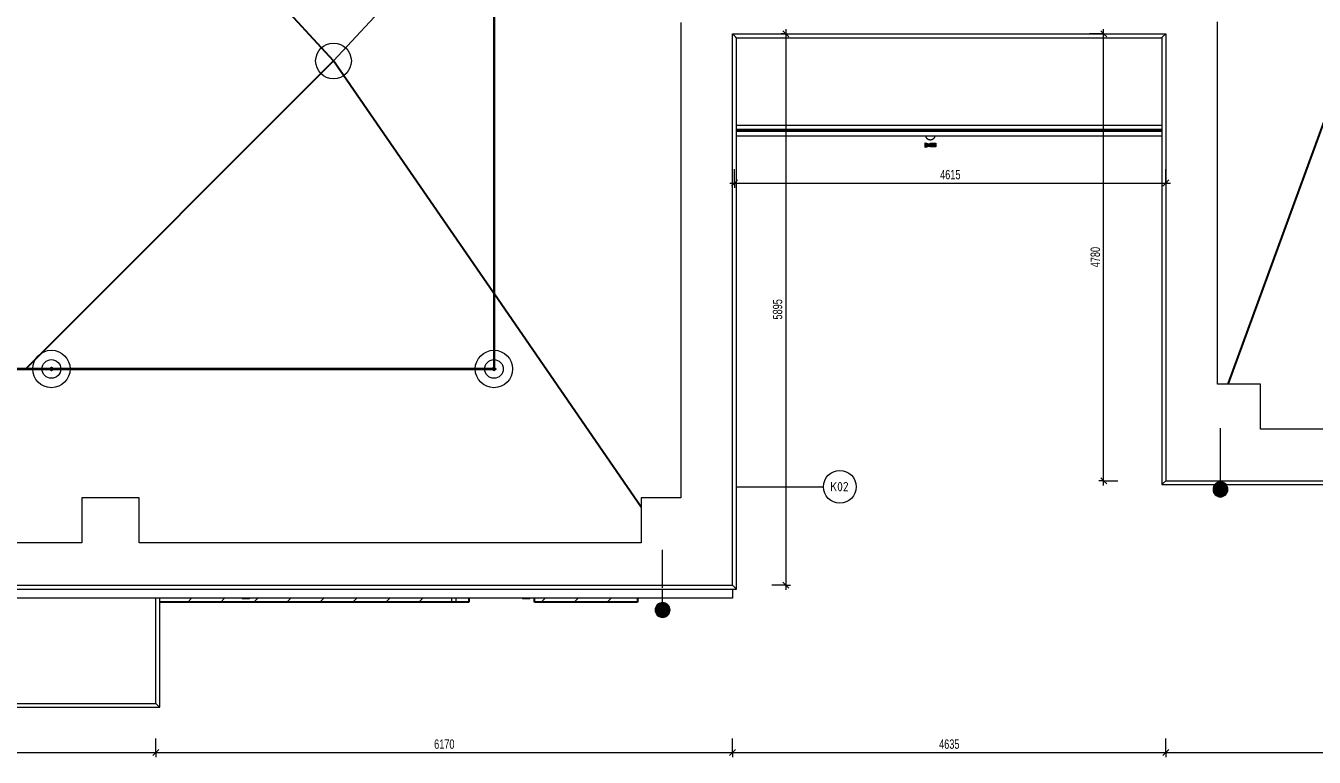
# Model space of a CAD drawing. Header units: millimetres. Extents: x 46521 to 262603, y -45352 to 20466.
# Drawn here: x 65035 to 78823, y -32135 to -24311 of the extents above; entities that cross this region are included whole.
import ezdxf

# ---------------------------------------------------------------- set-up
doc = ezdxf.new("R2010")
doc.units = ezdxf.units.MM
for name, color, linetype, lineweight in [('A-ANNO-DIMS', 211, 'Continuous', 9), ('A-ANNO-DIMS-50', 211, 'Continuous', 9), ('A-DETL-THIN', 151, 'Continuous', 13), ('A-FLOR-HRAL', 11, 'Continuous', 13), ('A-GENM', 13, 'Continuous', 13), ('A-ROOF', 132, 'Continuous', 13), ('A-ROOF-IDEN', 132, 'Continuous', 9), ('A-ROOF-OTLN', 132, 'Continuous', 13), ('A-WALL', 113, 'Continuous', 13), ('E-POWR-CNDT', 130, 'Continuous', 13), ('E-POWR-DROP', 130, 'Continuous', 13), ('E-SERT', 181, 'Continuous', 13), ('M-EQPM', 50, 'Continuous', 13), ('P-SANR-FIXT', 6, 'Continuous', 13), ('Q-SPCQ', 91, 'Continuous', 13)]:
    doc.layers.add(name, color=color, linetype=linetype, lineweight=lineweight)
doc.styles.add('Arial_1', font='arial.ttf', dxfattribs={"width": 0.7, "height": 100})
doc.styles.add('ISOCPEUR', font='isocpeur.ttf', dxfattribs={"width": 0.9, "height": 100})
doc.dimstyles.new('Vnitřní_-_průhledné', dxfattribs={"dimscale": 304.8, "dimtxt": 102.02594, "dimasz": 0.213255, "dimexe": 0.164042, "dimexo": 0.0625, "dimgap": 0.032808, "dimtad": 1, "dimdec": 0, "dimrnd": 5, "dimzin": 0, "dimdsep": 46, "dimtxsty": 'Arial_1', "dimblk1": 'OBLIQUE', "dimblk2": 'OBLIQUE', "dimsah": 1, "dimcen": 0.09, "dimdle": 0.164042, "dimazin": 0, "dimtfac": 1, "dimtdec": 4, "dimtix": 1, "dimtmove": 0, "dimatfit": 3, "dimfxl": 0.492126, "dimfxlon": 1, "dimtvp": 1, "dimtolj": 1, "dimtzin": 0, "dimarcsym": 2})

# ---------------------------------------------------------------- blocks, each defined once
blk = doc.blocks.new('parapet_ext - parapet_ext-V13-STŘECHA NÁVRH B')
at = {"layer": 'Q-SPCQ'}
h = blk.add_hatch(dxfattribs=at)
h.set_pattern_fill('FP_12', color=11, style=0, pattern_type=2)
h.set_pattern_definition([(45, (-71029.84, 30176.56), (-176.7767, 176.7767), [])])
h.paths.add_polyline_path([(-550, -300), (550, -300), (550, -258), (-550, -258)])
at = {"layer": 'Q-SPCQ', "color": 241, "lineweight": 25}
for p, q in [((-550, -300), (-550, -258)), ((550, -258), (550, -300)), ((550, -300), (-550, -300))]:
    blk.add_line(p, q, dxfattribs=at)
blk = doc.blocks.new('DSP_Kamera_nastěnná - Refer to Catalog-V14-STŘECHA NÁVRH B')
at = {"layer": 'E-SERT'}
blk.add_hatch(color=11, dxfattribs=at).paths.add_polyline_path([(74661, -25612), (74715, -25597), (74715, -25607), (74775, -25607), (74775, -25567), (74715, -25567), (74715, -25577), (74661, -25562), (74661, -25587)])
at = {"layer": 'E-SERT', "color": 11}
for p, q in [((74649, -25429), (74648, -25437)), ((74653, -25429), (74653, -25432)), ((74777, -25432), (74777, -25429)), ((74661, -25587), (74661, -25562)), ((74661, -25562), (74715, -25577)), ((74661, -25612), (74661, -25587)), ((74715, -25597), (74661, -25612)), ((74715, -25577), (74715, -25567)), ((74715, -25567), (74775, -25567)), ((74715, -25607), (74715, -25597)), ((74775, -25607), (74715, -25607)), ((74775, -25567), (74775, -25607))]:
    blk.add_line(p, q, dxfattribs=at)
at = {"layer": 'E-SERT', "color": 11, "flags": 128}
for points in [[(74715, -25533), (74713, -25533), (74711, -25533), (74709, -25533), (74708, -25532), (74706, -25532), (74704, -25532), (74702, -25531), (74700, -25531), (74698, -25530), (74697, -25529), (74695, -25528), (74693, -25528), (74692, -25527), (74690, -25526), (74688, -25525), (74687, -25524), (74685, -25522), (74684, -25521), (74683, -25520), (74681, -25519), (74680, -25517), (74679, -25516), (74678, -25514), (74676, -25513), (74675, -25511), (74674, -25510), (74673, -25508), (74673, -25506), (74672, -25505), (74671, -25503), (74670, -25501), (74670, -25499), (74669, -25498), (74669, -25496), (74669, -25494), (74668, -25492), (74668, -25490), (74668, -25488), (74668, -25487)], [(74762, -25487), (74762, -25489), (74762, -25491), (74762, -25493), (74762, -25495), (74761, -25497), (74761, -25499), (74760, -25500), (74760, -25502), (74759, -25504), (74758, -25506), (74757, -25507), (74756, -25509), (74755, -25511), (74754, -25512), (74753, -25514), (74752, -25515), (74751, -25517), (74750, -25518), (74748, -25519), (74747, -25521), (74746, -25522), (74744, -25523), (74743, -25524), (74741, -25525), (74739, -25526), (74738, -25527), (74736, -25528), (74734, -25529), (74733, -25530), (74731, -25530), (74729, -25531), (74727, -25531), (74725, -25532), (74724, -25532), (74722, -25533), (74720, -25533), (74718, -25533), (74716, -25533), (74715, -25533)], [(74715, -25533), (74715, -25533), (74715, -25533), (74715, -25533), (74715, -25533), (74715, -25533), (74715, -25533), (74715, -25533), (74715, -25533), (74715, -25533), (74715, -25533), (74715, -25533), (74715, -25533), (74715, -25533), (74715, -25533), (74715, -25533), (74715, -25533), (74715, -25533), (74715, -25533), (74715, -25533), (74715, -25533), (74715, -25533), (74715, -25533), (74715, -25533), (74715, -25533), (74715, -25533), (74715, -25533), (74715, -25533), (74715, -25533), (74715, -25533), (74715, -25533), (74715, -25533), (74715, -25533), (74715, -25533), (74715, -25533), (74715, -25533), (74715, -25533)], [(74715, -25533), (74715, -25533), (74715, -25533), (74715, -25533), (74715, -25533), (74715, -25533), (74715, -25533), (74715, -25533), (74715, -25533), (74715, -25533), (74715, -25533), (74715, -25533), (74715, -25533), (74715, -25533), (74715, -25533), (74715, -25533), (74715, -25533), (74715, -25533), (74715, -25533), (74715, -25533), (74715, -25533), (74715, -25533), (74715, -25533), (74715, -25533), (74715, -25533), (74715, -25533), (74715, -25533), (74715, -25533), (74715, -25533), (74715, -25533), (74715, -25533), (74715, -25533), (74715, -25533), (74715, -25533), (74715, -25533), (74715, -25533)], [(74715, -25533), (74715, -25533), (74715, -25533), (74715, -25533), (74715, -25533), (74715, -25533), (74715, -25533), (74715, -25533), (74715, -25533), (74715, -25533), (74715, -25533), (74715, -25533), (74715, -25533), (74715, -25533), (74715, -25533), (74715, -25533), (74715, -25533), (74715, -25533), (74715, -25533), (74715, -25533), (74715, -25533), (74715, -25533), (74715, -25533), (74715, -25533), (74715, -25533), (74715, -25533), (74715, -25533), (74715, -25533), (74715, -25533), (74715, -25533), (74715, -25533), (74715, -25533), (74715, -25533), (74715, -25533), (74715, -25533), (74715, -25533), (74715, -25533)], [(74715, -25533), (74715, -25533), (74715, -25533), (74715, -25533), (74715, -25533), (74715, -25533), (74715, -25533), (74715, -25533), (74715, -25533), (74715, -25533), (74715, -25533), (74715, -25533), (74715, -25533), (74715, -25533), (74715, -25533), (74715, -25533), (74715, -25533), (74715, -25533), (74715, -25533), (74715, -25533), (74715, -25533), (74715, -25533), (74715, -25533), (74715, -25533), (74715, -25533), (74715, -25533), (74715, -25533), (74715, -25533), (74715, -25533), (74715, -25533), (74715, -25533), (74715, -25533), (74715, -25533), (74715, -25533), (74715, -25533), (74715, -25533)]]:
    blk.add_lwpolyline(points, dxfattribs=at)
at = {"layer": 'E-SERT', "color": 11}
blk.add_open_spline([(74781, -25437), (74781, -25437), (74781, -25437), (74781, -25436), (74780, -25434), (74780, -25433), (74780, -25431), (74780, -25430), (74780, -25429)], degree=3, knots=[-0.206496, -0.206496, -0.206496, -0.206496, -0.1944444, -0.1666667, -0.1388889, -0.1111111, -0.0555556, -0.0295714, -0.0295714, -0.0295714, -0.0295714], dxfattribs=at)
blk = doc.blocks.new('parapet_ext - parapet_ext-2144112-STŘECHA NÁVRH B')
at = {"layer": 'Q-SPCQ'}
h = blk.add_hatch(dxfattribs=at)
h.set_pattern_fill('FP_13', color=11, style=0, pattern_type=2)
h.set_pattern_definition([(225, (68094.63, -30176.56), (176.7767, -176.7767), [])])
h.paths.add_polyline_path([(-1683, 300), (-1683, 258), (-1547, 258), (-1547, 293), (-1497, 293), (-1497, 258), (665, 258), (665, 263), (745, 263), (745, 258), (1626, 258), (1626, 300), (-1547, 300)])
at = {"layer": 'Q-SPCQ', "color": 241, "lineweight": 25}
for p, q in [((-1683, 258), (-1683, 300)), ((-1683, 300), (1626, 300))]:
    blk.add_line(p, q, dxfattribs=at)
blk = doc.blocks.new('Zábradlí - Záchytný systém kotva-1301747-STŘECHA NÁVRH B')
at = {"layer": 'A-FLOR-HRAL', "flags": 128}
for points in [[(-17, -4), (-17, -4), (-17, -4), (-17, -4), (-18, -4), (-18, -4), (-18, -4), (-18, -4), (-18, -4), (-18, -4), (-19, -4), (-19, -4), (-19, -4), (-19, -3), (-19, -3), (-19, -3), (-19, -3), (-19, -3), (-20, -3), (-20, -3), (-20, -3), (-20, -3), (-20, -3), (-20, -2), (-20, -2), (-20, -2), (-20, -2), (-21, -2), (-21, -2), (-21, -2), (-21, -1), (-21, -1), (-21, -1), (-21, -1), (-21, -1), (-21, -1), (-21, -1), (-21, 0), (-21, 0), (-21, 0), (-21, 0), (-21, 0), (-21, 0), (-21, 1), (-21, 1), (-21, 1), (-21, 1), (-21, 1), (-21, 1), (-21, 2), (-21, 2), (-21, 2), (-20, 2), (-20, 2), (-20, 2), (-20, 2), (-20, 2), (-20, 3), (-20, 3), (-20, 3), (-20, 3), (-20, 3), (-19, 3), (-19, 3), (-19, 3), (-19, 3), (-19, 4), (-19, 4), (-19, 4), (-18, 4), (-18, 4), (-18, 4), (-18, 4), (-18, 4), (-18, 4), (-18, 4), (-17, 4), (-17, 4), (-17, 4), (-17, 4)], [(-17, 4), (-17, 4), (-17, 4), (-17, 4), (-17, 4), (-17, 4), (-16, 4), (-16, 4), (-16, 4), (-16, 4), (-16, 4), (-15, 4), (-15, 4), (-15, 4), (-14, 4), (-14, 4)], [(17, 4), (17, 4), (17, 4), (17, 4), (17, 4), (17, 4), (16, 4), (16, 4), (16, 4), (16, 4), (16, 4), (15, 4), (15, 4), (15, 4), (14, 4), (14, 4), (13, 4), (13, 4), (13, 4), (12, 4), (12, 4), (11, 4), (11, 4), (10, 4), (10, 4), (9, 4), (8, 4), (8, 4), (7, 4), (7, 4), (6, 4), (5, 4), (5, 4), (4, 4), (3, 4), (3, 4), (2, 4), (1, 4), (1, 4), (0, 4), (-1, 4), (-1, 4), (-2, 4), (-3, 4), (-3, 4), (-4, 4), (-5, 4), (-5, 4), (-6, 4), (-6, 4), (-7, 4), (-8, 4), (-8, 4), (-9, 4), (-9, 4), (-10, 4), (-11, 4), (-11, 4), (-12, 4), (-12, 4), (-13, 4), (-13, 4), (-13, 4), (-14, 4), (-14, 4), (-15, 4), (-15, 4), (-15, 4), (-15, 4), (-16, 4), (-16, 4), (-16, 4), (-16, 4), (-17, 4), (-17, 4), (-17, 4), (-17, 4), (-17, 4), (-17, 4), (-17, 4)], [(14, 4), (14, 4), (14, 4), (15, 4), (15, 4), (15, 4), (16, 4), (16, 4), (16, 4), (16, 4), (16, 4), (17, 4), (17, 4), (17, 4), (17, 4), (17, 4), (17, 4)], [(17, 4), (17, 4), (17, 4), (17, 4), (17, 4), (18, 4), (18, 4), (18, 4), (18, 4), (18, 4), (18, 4), (19, 4), (19, 4), (19, 3), (19, 3), (19, 3), (19, 3), (19, 3), (19, 3), (20, 3), (20, 3), (20, 3), (20, 3), (20, 2), (20, 2), (20, 2), (20, 2), (20, 2), (20, 2), (21, 2), (21, 1), (21, 1), (21, 1), (21, 1), (21, 1), (21, 1), (21, 1), (21, 0), (21, 0), (21, 0), (21, 0), (21, 0), (21, 0), (21, -1), (21, -1), (21, -1), (21, -1), (21, -1), (21, -1), (21, -2), (20, -2), (20, -2), (20, -2), (20, -2), (20, -2), (20, -2), (20, -2), (20, -3), (20, -3), (20, -3), (20, -3), (19, -3), (19, -3), (19, -3), (19, -3), (19, -3), (19, -4), (19, -4), (18, -4), (18, -4), (18, -4), (18, -4), (18, -4), (18, -4), (18, -4), (17, -4), (17, -4), (17, -4), (17, -4), (17, -4)], [(-14, -4), (-14, -4), (-15, -4), (-15, -4), (-15, -4), (-15, -4), (-16, -4), (-16, -4), (-16, -4), (-16, -4), (-17, -4), (-17, -4), (-17, -4), (-17, -4), (-17, -4), (-17, -4), (-17, -4)], [(-17, -4), (-17, -4), (-17, -4), (-17, -4), (-17, -4), (-17, -4), (-16, -4), (-16, -4), (-16, -4), (-16, -4), (-16, -4), (-15, -4), (-15, -4), (-15, -4), (-14, -4), (-14, -4), (-14, -4), (-13, -4), (-13, -4), (-12, -4), (-12, -4), (-11, -4), (-11, -4), (-10, -4), (-10, -4), (-9, -4), (-9, -4), (-8, -4), (-7, -4), (-7, -4), (-6, -4), (-6, -4), (-5, -4), (-4, -4), (-4, -4), (-3, -4), (-2, -4), (-2, -4), (-1, -4), (0, -4), (0, -4), (1, -4), (2, -4), (2, -4), (3, -4), (4, -4), (4, -4), (5, -4), (6, -4), (6, -4), (7, -4), (8, -4), (8, -4), (9, -4), (9, -4), (10, -4), (10, -4), (11, -4), (11, -4), (12, -4), (12, -4), (13, -4), (13, -4), (14, -4), (14, -4), (14, -4), (15, -4), (15, -4), (15, -4), (16, -4), (16, -4), (16, -4), (16, -4), (16, -4), (17, -4), (17, -4), (17, -4), (17, -4), (17, -4), (17, -4)], [(17, -4), (17, -4), (17, -4), (17, -4), (17, -4), (17, -4), (16, -4), (16, -4), (16, -4), (16, -4), (16, -4), (15, -4), (15, -4), (15, -4), (14, -4), (14, -4)]]:
    blk.add_lwpolyline(points, dxfattribs=at)
at = {"layer": 'A-FLOR-HRAL'}
for radius in [200, 100]:
    blk.add_circle((0, 0), radius, dxfattribs=at)
for radius, start, end in [(15, 109.6343, 160.3657), (12, 114.8172, 155.1828), (10, 120, 150), (15, 15.5155, 70.3657), (12, 19.6686, 65.1828), (10, 23.8217, 60), (15, 199.6343, 344.5393), (12, 204.8172, 340.3999), (10, 210, 336.2605)]:
    blk.add_arc((0, 0), radius, start, end, dxfattribs=at)
blk = doc.blocks.new('Zábradlí - Záchytný systém kotva-V21-STŘECHA NÁVRH B')
at = {"layer": 'A-FLOR-HRAL', "flags": 128}
for points in [[(-17, -4), (-17, -4), (-17, -4), (-17, -4), (-18, -4), (-18, -4), (-18, -4), (-18, -4), (-18, -4), (-18, -4), (-19, -4), (-19, -4), (-19, -4), (-19, -3), (-19, -3), (-19, -3), (-19, -3), (-19, -3), (-20, -3), (-20, -3), (-20, -3), (-20, -3), (-20, -3), (-20, -2), (-20, -2), (-20, -2), (-20, -2), (-21, -2), (-21, -2), (-21, -2), (-21, -1), (-21, -1), (-21, -1), (-21, -1), (-21, -1), (-21, -1), (-21, -1), (-21, 0), (-21, 0), (-21, 0), (-21, 0), (-21, 0), (-21, 0), (-21, 1), (-21, 1), (-21, 1), (-21, 1), (-21, 1), (-21, 1), (-21, 2), (-21, 2), (-21, 2), (-20, 2), (-20, 2), (-20, 2), (-20, 2), (-20, 2), (-20, 3), (-20, 3), (-20, 3), (-20, 3), (-20, 3), (-19, 3), (-19, 3), (-19, 3), (-19, 3), (-19, 4), (-19, 4), (-19, 4), (-18, 4), (-18, 4), (-18, 4), (-18, 4), (-18, 4), (-18, 4), (-18, 4), (-17, 4), (-17, 4), (-17, 4), (-17, 4)], [(-17, 4), (-17, 4), (-17, 4), (-17, 4), (-17, 4), (-17, 4), (-16, 4), (-16, 4), (-16, 4), (-16, 4), (-16, 4), (-15, 4), (-15, 4), (-15, 4), (-14, 4), (-14, 4)], [(17, 4), (17, 4), (17, 4), (17, 4), (17, 4), (17, 4), (16, 4), (16, 4), (16, 4), (16, 4), (16, 4), (15, 4), (15, 4), (15, 4), (14, 4), (14, 4), (13, 4), (13, 4), (13, 4), (12, 4), (12, 4), (11, 4), (11, 4), (10, 4), (10, 4), (9, 4), (8, 4), (8, 4), (7, 4), (7, 4), (6, 4), (5, 4), (5, 4), (4, 4), (3, 4), (3, 4), (2, 4), (1, 4), (1, 4), (0, 4), (-1, 4), (-1, 4), (-2, 4), (-3, 4), (-3, 4), (-4, 4), (-5, 4), (-5, 4), (-6, 4), (-6, 4), (-7, 4), (-8, 4), (-8, 4), (-9, 4), (-9, 4), (-10, 4), (-11, 4), (-11, 4), (-12, 4), (-12, 4), (-13, 4), (-13, 4), (-13, 4), (-14, 4), (-14, 4), (-15, 4), (-15, 4), (-15, 4), (-15, 4), (-16, 4), (-16, 4), (-16, 4), (-16, 4), (-17, 4), (-17, 4), (-17, 4), (-17, 4), (-17, 4), (-17, 4), (-17, 4)], [(14, 4), (14, 4), (14, 4), (15, 4), (15, 4), (15, 4), (16, 4), (16, 4), (16, 4), (16, 4), (16, 4), (17, 4), (17, 4), (17, 4), (17, 4), (17, 4), (17, 4)], [(17, 4), (17, 4), (17, 4), (17, 4), (17, 4), (18, 4), (18, 4), (18, 4), (18, 4), (18, 4), (18, 4), (19, 4), (19, 4), (19, 3), (19, 3), (19, 3), (19, 3), (19, 3), (19, 3), (20, 3), (20, 3), (20, 3), (20, 3), (20, 2), (20, 2), (20, 2), (20, 2), (20, 2), (20, 2), (21, 2), (21, 1), (21, 1), (21, 1), (21, 1), (21, 1), (21, 1), (21, 1), (21, 0), (21, 0), (21, 0), (21, 0), (21, 0), (21, 0), (21, -1), (21, -1), (21, -1), (21, -1), (21, -1), (21, -1), (21, -2), (20, -2), (20, -2), (20, -2), (20, -2), (20, -2), (20, -2), (20, -2), (20, -3), (20, -3), (20, -3), (20, -3), (19, -3), (19, -3), (19, -3), (19, -3), (19, -3), (19, -4), (19, -4), (18, -4), (18, -4), (18, -4), (18, -4), (18, -4), (18, -4), (18, -4), (17, -4), (17, -4), (17, -4), (17, -4), (17, -4)], [(-14, -4), (-14, -4), (-15, -4), (-15, -4), (-15, -4), (-15, -4), (-16, -4), (-16, -4), (-16, -4), (-16, -4), (-17, -4), (-17, -4), (-17, -4), (-17, -4), (-17, -4), (-17, -4), (-17, -4)], [(-17, -4), (-17, -4), (-17, -4), (-17, -4), (-17, -4), (-17, -4), (-16, -4), (-16, -4), (-16, -4), (-16, -4), (-16, -4), (-15, -4), (-15, -4), (-15, -4), (-14, -4), (-14, -4), (-14, -4), (-13, -4), (-13, -4), (-12, -4), (-12, -4), (-11, -4), (-11, -4), (-10, -4), (-10, -4), (-9, -4), (-9, -4), (-8, -4), (-7, -4), (-7, -4), (-6, -4), (-6, -4), (-5, -4), (-4, -4), (-4, -4), (-3, -4), (-2, -4), (-2, -4), (-1, -4), (0, -4), (0, -4), (1, -4), (2, -4), (2, -4), (3, -4), (4, -4), (4, -4), (5, -4), (6, -4), (6, -4), (7, -4), (8, -4), (8, -4), (9, -4), (9, -4), (10, -4), (10, -4), (11, -4), (11, -4), (12, -4), (12, -4), (13, -4), (13, -4), (14, -4), (14, -4), (14, -4), (15, -4), (15, -4), (15, -4), (16, -4), (16, -4), (16, -4), (16, -4), (16, -4), (17, -4), (17, -4), (17, -4), (17, -4), (17, -4), (17, -4)], [(17, -4), (17, -4), (17, -4), (17, -4), (17, -4), (17, -4), (16, -4), (16, -4), (16, -4), (16, -4), (16, -4), (15, -4), (15, -4), (15, -4), (14, -4), (14, -4)]]:
    blk.add_lwpolyline(points, dxfattribs=at)
at = {"layer": 'A-FLOR-HRAL'}
for radius in [200, 100]:
    blk.add_circle((0, 0), radius, dxfattribs=at)
for radius, start, end in [(15, 109.6343, 164.4845), (12, 114.8172, 160.3314), (10, 120, 156.1783), (15, 15.5155, 70.3657), (12, 19.6686, 65.1828), (10, 23.8217, 60), (15, 195.4607, 250.3657), (12, 199.6001, 245.1828), (10, 203.7395, 240), (15, 289.6343, 344.5393), (10, 300, 336.2605), (12, 294.8172, 340.3999)]:
    blk.add_arc((0, 0), radius, start, end, dxfattribs=at)
blk = doc.blocks.new('Zábradlí - Zábradlí-1236211-STŘECHA NÁVRH B')
at = {"rotation": 269.9999999999998}
blk.add_blockref('Zábradlí - Záchytný systém kotva-V21-STŘECHA NÁVRH B', (65309, -27982), dxfattribs=at)
blk.add_blockref('Zábradlí - Záchytný systém kotva-1301747-STŘECHA NÁVRH B', (70045, -27982))
blk = doc.blocks.new('Typ horního madla - Horní madlo_Vnitřní_-1236216-STŘECHA NÁVRH B')
at = {"layer": 'A-FLOR-HRAL'}
for p, q in [((70040, -21839), (70040, -27977)), ((70050, -27978), (70050, -21849)), ((65305, -27977), (60576, -27977)), ((60576, -27987), (65305, -27987)), ((70040, -27977), (65313, -27977)), ((65313, -27987), (70050, -27987)), ((70050, -27987), (70050, -27986))]:
    blk.add_line(p, q, dxfattribs=at)
for points, knots in [([(70040, -27977), (70040, -27977), (70040, -27977), (70040, -27977), (70040, -27977), (70040, -27977)], [0, 0, 0, 0, 0.0833333, 0.125, 0.1666667, 0.1666667, 0.1666667, 0.1666667]), ([(70049, -27986), (70049, -27986), (70049, -27986), (70050, -27986), (70050, -27987), (70050, -27987)], [0.8333333, 0.8333333, 0.8333333, 0.8333333, 0.875, 0.9166667, 1, 1, 1, 1])]:
    blk.add_open_spline(points, degree=3, knots=knots, dxfattribs=at)
blk = doc.blocks.new('Typ horního madla - Horní madlo_Vnitřní_-V22-STŘECHA NÁVRH B')
at = {"layer": 'A-FLOR-HRAL'}
for p, q in [((70040, -21839), (70040, -27977)), ((70050, -21849), (70050, -27978)), ((65305, -27977), (60576, -27977)), ((65305, -27987), (60576, -27987)), ((70040, -27977), (65313, -27977)), ((70050, -27987), (65313, -27987)), ((70050, -27986), (70050, -27987))]:
    blk.add_line(p, q, dxfattribs=at)
blk = doc.blocks.new('Zábradlí - Zábradlí-1250078-STŘECHA NÁVRH B')
at = {"layer": 'A-FLOR-HRAL'}
for p, q in [((72640, -25437), (77192, -25437)), ((72640, -25487), (77192, -25487))]:
    blk.add_line(p, q, dxfattribs=at)
blk = doc.blocks.new('Conduit Elbow - without Fittings - RMC-hromosvod - Standard-1011713-STŘECHA NÁVRH B')
at = {"layer": 'E-POWR-CNDT', "color": 11}
blk.add_line((49021, -16856), (49018, -16856), dxfattribs=at)
blk = doc.blocks.new('DPS_vetrání_nová - Typ 1-1348275-STŘECHA NÁVRH B')
at = {"layer": 'M-EQPM', "color": 11}
for p, q in [((-40, 109), (40, 109)), ((-40, 109), (-40, 104)), ((40, 104), (40, 109))]:
    blk.add_line(p, q, dxfattribs=at)
blk = doc.blocks.new('Drain_Roof_15_Inch_Diameter-Zurn-Z1715 - Load Family Type Catalog-1877394-STŘECHA NÁVRH B')
at = {"layer": 'P-SANR-FIXT'}
blk.add_circle((0, 0), 191, dxfattribs=at)
blk.add_circle((0, 0), 191, dxfattribs=at)
blk = doc.blocks.new('BP_ZÁSTUPNÝ PRVEK - BP_ZÁSTUPNÝ PRVEK - OV4-V71-STŘECHA NÁVRH B')
at = {"layer": 'A-GENM', "color": 11}
for p, q in [((0, 35), (0, 0)), ((0, 0), (50, 0)), ((50, 0), (50, 35))]:
    blk.add_line(p, q, dxfattribs=at)
blk = doc.blocks.new('DIMBLOCK6-STŘECHA NÁVRH B')
at = {"layer": 'A-ANNO-DIMS-50'}
for p, q in [((53466, -32085), (53466, -31935)), ((66426, -32085), (66426, -31935)), ((53466, -32085), (66426, -32085)), ((53466, -32085), (53466, -32135)), ((66426, -32085), (66426, -32135))]:
    blk.add_line(p, q, dxfattribs=at)
at = {"layer": 'A-ANNO-DIMS-50', "lineweight": 18}
for p, q in [((53466, -32085), (53434, -32118)), ((53466, -32085), (53499, -32053)), ((66426, -32085), (66394, -32118)), ((66426, -32085), (66459, -32053))]:
    blk.add_line(p, q, dxfattribs=at)
at = {"layer": 'A-ANNO-DIMS-50', "color": 0, "insert": (59813, -31945), "char_height": 100, "width": 320.2, "attachment_point": 1, "line_spacing_factor": 0.941778, "style": 'Arial_1'}
blk.add_mtext('12960', dxfattribs=at)
blk = doc.blocks.new('_Oblique')
at = {"color": 0, "linetype": 'ByBlock', "lineweight": -2}
blk.add_line((-0.5, -0.5), (0.5, 0.5), dxfattribs=at)
blk = doc.blocks.new('DIMBLOCK7-STŘECHA NÁVRH B')
at = {"layer": 'A-ANNO-DIMS-50'}
for p, q in [((66426, -32085), (66426, -31935)), ((72598, -32085), (72598, -31935)), ((66426, -32085), (72598, -32085)), ((66426, -32085), (66426, -32135)), ((72598, -32085), (72598, -32135))]:
    blk.add_line(p, q, dxfattribs=at)
at = {"layer": 'A-ANNO-DIMS-50', "lineweight": 18}
for p, q in [((66426, -32085), (66394, -32118)), ((66426, -32085), (66459, -32053)), ((72598, -32085), (72565, -32118)), ((72598, -32085), (72630, -32053))]:
    blk.add_line(p, q, dxfattribs=at)
at = {"layer": 'A-ANNO-DIMS-50', "color": 0, "insert": (69405, -31945), "char_height": 100, "width": 256.16, "attachment_point": 1, "line_spacing_factor": 0.941778, "style": 'Arial_1'}
blk.add_mtext('6170', dxfattribs=at)
blk = doc.blocks.new('DIMBLOCK8-STŘECHA NÁVRH B')
at = {"layer": 'A-ANNO-DIMS-50'}
for p, q in [((72598, -32085), (72598, -31935)), ((77234, -32085), (77234, -31935)), ((72598, -32085), (77234, -32085)), ((72598, -32085), (72598, -32135)), ((77234, -32085), (77234, -32135))]:
    blk.add_line(p, q, dxfattribs=at)
at = {"layer": 'A-ANNO-DIMS-50', "lineweight": 18}
for p, q in [((72598, -32085), (72565, -32118)), ((72598, -32085), (72630, -32053)), ((77234, -32085), (77202, -32118)), ((77234, -32085), (77267, -32053))]:
    blk.add_line(p, q, dxfattribs=at)
at = {"layer": 'A-ANNO-DIMS-50', "color": 0, "insert": (74809, -31945), "char_height": 100, "width": 256.16, "attachment_point": 1, "line_spacing_factor": 0.941778, "style": 'Arial_1'}
blk.add_mtext('4635', dxfattribs=at)
blk = doc.blocks.new('DIMBLOCK9-STŘECHA NÁVRH B')
at = {"layer": 'A-ANNO-DIMS-50'}
for p, q in [((77234, -32085), (77234, -31935)), ((96405, -32085), (96405, -31935)), ((77234, -32085), (96405, -32085)), ((77234, -32085), (77234, -32135)), ((96405, -32085), (96405, -32135))]:
    blk.add_line(p, q, dxfattribs=at)
at = {"layer": 'A-ANNO-DIMS-50', "lineweight": 18}
for p, q in [((77234, -32085), (77202, -32118)), ((77234, -32085), (77267, -32053)), ((96405, -32085), (96372, -32118)), ((96405, -32085), (96437, -32053))]:
    blk.add_line(p, q, dxfattribs=at)
at = {"layer": 'A-ANNO-DIMS-50', "color": 0, "insert": (86686, -31945), "char_height": 100, "width": 320.2, "attachment_point": 1, "line_spacing_factor": 0.941778, "style": 'Arial_1'}
blk.add_mtext('19170', dxfattribs=at)
blk = doc.blocks.new('DIMBLOCK25-STŘECHA NÁVRH B')
at = {"layer": 'A-ANNO-DIMS-50'}
for p, q in [((73170, -24397), (73120, -24397)), ((73170, -24347), (73170, -30345)), ((73170, -24397), (73320, -24397)), ((73170, -30295), (73020, -30295)), ((73170, -30295), (73220, -30295))]:
    blk.add_line(p, q, dxfattribs=at)
at = {"layer": 'A-ANNO-DIMS-50', "lineweight": 18}
for p, q in [((73170, -24397), (73137, -24365)), ((73170, -24397), (73202, -24430)), ((73170, -30295), (73137, -30262)), ((73170, -30295), (73202, -30327))]:
    blk.add_line(p, q, dxfattribs=at)
at = {"layer": 'A-ANNO-DIMS-50', "color": 0, "insert": (73030, -27453), "char_height": 100, "width": 256.16, "attachment_point": 1, "rotation": 90, "line_spacing_factor": 0.941778, "style": 'Arial_1'}
blk.add_mtext('5895', dxfattribs=at)
blk = doc.blocks.new('DIMBLOCK26-STŘECHA NÁVRH B')
at = {"layer": 'A-ANNO-DIMS-50'}
for p, q in [((72620, -25993), (72620, -25843)), ((77234, -25993), (77234, -25843)), ((72570, -25993), (77284, -25993)), ((72620, -25993), (72620, -26043)), ((77234, -25993), (77234, -26043))]:
    blk.add_line(p, q, dxfattribs=at)
at = {"layer": 'A-ANNO-DIMS-50', "lineweight": 18}
for p, q in [((72620, -25993), (72588, -26025)), ((72620, -25993), (72653, -25960)), ((77234, -25993), (77202, -26025)), ((77234, -25993), (77267, -25960))]:
    blk.add_line(p, q, dxfattribs=at)
at = {"layer": 'A-ANNO-DIMS-50', "color": 0, "insert": (74820, -25853), "char_height": 100, "width": 256.16, "attachment_point": 1, "line_spacing_factor": 0.941778, "style": 'Arial_1'}
blk.add_mtext('4615', dxfattribs=at)
blk = doc.blocks.new('DIMBLOCK31-STŘECHA NÁVRH B')
at = {"layer": 'A-ANNO-DIMS-50'}
for p, q in [((76570, -24397), (76420, -24397)), ((76570, -29227), (76570, -24347)), ((76570, -24397), (76620, -24397)), ((76570, -29177), (76520, -29177)), ((76570, -29177), (76720, -29177))]:
    blk.add_line(p, q, dxfattribs=at)
at = {"layer": 'A-ANNO-DIMS-50', "lineweight": 18}
for p, q in [((76570, -24397), (76538, -24365)), ((76570, -24397), (76603, -24430)), ((76570, -29177), (76538, -29145)), ((76570, -29177), (76603, -29210))]:
    blk.add_line(p, q, dxfattribs=at)
at = {"layer": 'A-ANNO-DIMS-50', "color": 0, "insert": (76430, -26894), "char_height": 100, "width": 256.16, "attachment_point": 1, "rotation": 90, "line_spacing_factor": 0.941778, "style": 'Arial_1'}
blk.add_mtext('4780', dxfattribs=at)
blk = doc.blocks.new('Popiska zakončení střešního pláště - Popiska okna_Bublina-1463073-STŘECHA NÁVRH B')
at = {"layer": 'A-ROOF-IDEN'}
blk.add_circle((0, 0), 3.5, dxfattribs=at)

msp = doc.modelspace()

# ---------------------------------------------------------------- hatches: boundary and pattern name
at = {"layer": 'E-POWR-DROP'}
for points in [[(77819.6, -29350.3), (77840.2, -29347.6), (77859.4, -29339.7), (77875.8, -29327), (77888.5, -29310.6), (77896.4, -29291.4), (77899.1, -29270.8), (77896, -29249.3), (77887.2, -29229.4), (77875.8, -29214.6), (77859.4, -29202), (77840.2, -29194), (77819.6, -29191.3), (77799, -29194), (77779.9, -29202), (77763.4, -29214.6), (77750.8, -29231.1), (77742.8, -29250.2), (77740.1, -29270.8), (77742.8, -29291.4), (77750.8, -29310.6), (77763.4, -29327), (77779.9, -29339.7), (77799, -29347.6)], [(71849.6, -30639.7), (71870.2, -30637), (71889.4, -30629.1), (71905.8, -30616.4), (71918.5, -30600), (71926.4, -30580.8), (71929.1, -30560.2), (71926.4, -30539.6), (71918.5, -30520.5), (71905.8, -30504), (71889.4, -30491.4), (71870.2, -30483.4), (71849.6, -30480.7), (71829, -30483.4), (71809.9, -30491.4), (71793.4, -30504), (71780.8, -30520.5), (71772.8, -30539.6), (71770.1, -30560.2), (71772.8, -30580.8), (71780.8, -30600), (71793.4, -30616.4), (71809.9, -30629.1), (71829, -30637)]]:
    msp.add_hatch(color=11, dxfattribs=at).paths.add_polyline_path(points)

# ---------------------------------------------------------------- linework, layer by layer
at = {"layer": 'A-DETL-THIN'}
msp.add_line((68328, -24686.9), (74914.6, -17583.3), dxfattribs=at)
at = {"layer": 'A-ROOF', "color": 31, "lineweight": 25}
for p, q in [((68328, -24686.9), (64782.7, -20828.2)), ((79789.8, -22968), (77899.6, -28144.3)), ((68328, -24686.9), (65039.6, -27976.6)), ((70039.6, -27169), (68328, -24686.9)), ((71620.5, -29461.6), (70049.6, -27183.5))]:
    msp.add_line(p, q, dxfattribs=at)
at = {"layer": 'A-ROOF', "color": 11}
for p, q in [((72044.6, -24274.3), (72044.6, -29358.9)), ((72597.6, -30294.6), (72597.6, -24397.3)), ((72597.6, -24397.3), (77234.1, -24397.3)), ((77234.1, -24397.3), (77234.1, -29177.3)), ((77787.1, -28144.3), (77787.1, -24269.3)), ((72639.6, -25374.3), (77192.2, -25374.3)), ((78250.1, -28144.3), (77787.1, -28144.3)), ((78250.1, -28624.3), (78250.1, -28144.3)), ((83595.1, -28624.3), (78250.1, -28624.3)), ((77234.1, -29177.3), (96597.6, -29177.3)), ((66249.1, -29358.9), (65632.9, -29358.9)), ((65632.9, -29358.9), (65632.9, -29841.6)), ((66249.1, -29841.6), (66249.1, -29358.9)), ((72044.6, -29358.9), (71620.5, -29358.9)), ((71620.5, -29358.9), (71620.5, -29841.6)), ((65632.9, -29841.6), (60250.1, -29841.6)), ((71620.5, -29841.6), (66249.1, -29841.6)), ((53283.4, -30294.6), (72597.6, -30294.6)), ((66426.4, -31559.6), (66426.4, -30434.6)), ((53466.4, -31559.6), (66426.4, -31559.6))]:
    msp.add_line(p, q, dxfattribs=at)
at = {"layer": 'A-ROOF-IDEN'}
msp.add_line((72636.6, -29242.3), (73571.4, -29242.3), dxfattribs=at)
at = {"layer": 'A-ROOF-OTLN', "color": 11}
for p, q in [((72630.6, -24430.3), (72597.6, -24397.3)), ((77201.1, -24430.3), (77234.1, -24397.3)), ((72639.6, -30336.5), (72639.6, -24439.3)), ((72639.6, -24439.3), (77192.1, -24439.3)), ((77192.1, -24439.3), (77192.1, -29219.3)), ((72639.6, -25416.3), (77192.2, -25416.3)), ((72639.6, -25429.3), (77192.2, -25429.3)), ((77192.1, -29219.3), (77759.8, -29219.3)), ((77201.1, -29210.3), (77234.1, -29177.3)), ((77879.4, -29219.3), (96639.6, -29219.3)), ((72630.6, -30327.5), (72597.6, -30294.6)), ((53241.4, -30336.5), (72639.6, -30336.5)), ((66468.4, -31601.5), (66468.4, -30434.6)), ((66459.4, -31592.5), (66426.4, -31559.6)), ((53424.4, -31601.5), (66468.4, -31601.5))]:
    msp.add_line(p, q, dxfattribs=at)
for points in [[(72639.6, -24439.3), (72639.6, -24439.3), (72639.5, -24439.2), (72639.2, -24438.8), (72638.8, -24438.5), (72638.5, -24438.1), (72638.1, -24437.8), (72637.8, -24437.4), (72637.3, -24436.9), (72636.7, -24436.4), (72636.3, -24435.9), (72635.9, -24435.6), (72635.5, -24435.2), (72635.2, -24434.8), (72634.8, -24434.4), (72634.4, -24434), (72634, -24433.7), (72633.6, -24433.3), (72633.2, -24432.9), (72632.7, -24432.3), (72631.8, -24431.4), (72631.1, -24430.7), (72630.6, -24430.3)], [(77192.1, -24439.3), (77192.1, -24439.3), (77192.2, -24439.2), (77192.6, -24438.8), (77192.9, -24438.5), (77193.3, -24438.1), (77193.6, -24437.8), (77194, -24437.4), (77194.5, -24436.9), (77195, -24436.4), (77195.5, -24435.9), (77195.8, -24435.6), (77196.2, -24435.2), (77196.6, -24434.8), (77197, -24434.4), (77197.4, -24434), (77197.8, -24433.7), (77198.1, -24433.3), (77198.5, -24432.9), (77199.1, -24432.3), (77200, -24431.4), (77200.7, -24430.7), (77201.1, -24430.3)], [(77192.1, -29219.3), (77192.1, -29219.3), (77192.2, -29219.2), (77192.6, -29218.8), (77192.9, -29218.5), (77193.3, -29218.1), (77193.6, -29217.8), (77194, -29217.4), (77194.5, -29216.9), (77195, -29216.4), (77195.5, -29215.9), (77195.8, -29215.6), (77196.2, -29215.2), (77196.6, -29214.8), (77197, -29214.4), (77197.4, -29214), (77197.7, -29213.7), (77198.1, -29213.3), (77198.5, -29212.9), (77199.1, -29212.3), (77200, -29211.4), (77200.7, -29210.7), (77201.1, -29210.3)], [(72639.6, -30336.5), (72639.6, -30336.5), (72639.5, -30336.4), (72639.2, -30336.1), (72638.8, -30335.8), (72638.5, -30335.4), (72638.1, -30335.1), (72637.8, -30334.7), (72637.3, -30334.2), (72636.7, -30333.7), (72636.3, -30333.2), (72635.9, -30332.8), (72635.5, -30332.5), (72635.2, -30332.1), (72634.8, -30331.7), (72634.4, -30331.3), (72634, -30330.9), (72633.6, -30330.5), (72633.2, -30330.2), (72632.7, -30329.6), (72631.8, -30328.7), (72631.1, -30328), (72630.6, -30327.5)], [(66468.4, -31601.5), (66468.4, -31601.5), (66468.3, -31601.4), (66467.9, -31601.1), (66467.6, -31600.8), (66467.2, -31600.4), (66466.9, -31600.1), (66466.5, -31599.7), (66466, -31599.2), (66465.5, -31598.7), (66465, -31598.2), (66464.7, -31597.8), (66464.3, -31597.5), (66463.9, -31597.1), (66463.5, -31596.7), (66463.1, -31596.3), (66462.7, -31595.9), (66462.4, -31595.5), (66462, -31595.2), (66461.4, -31594.6), (66460.5, -31593.7), (66459.8, -31593), (66459.4, -31592.5)]]:
    msp.add_open_spline(points, degree=3, knots=[0, 0, 0, 0, 0.125, 0.1875, 0.25, 0.3125, 0.34375, 0.375, 0.4375, 0.5, 0.53125, 0.5625, 0.59375, 0.625, 0.65625, 0.6875, 0.71875, 0.75, 0.78125, 0.8125, 0.875, 1, 1, 1, 1], dxfattribs=at)
at = {"layer": 'A-WALL', "color": 11}
for p, q in [((72597.6, -30434.6), (53561.4, -30434.6)), ((72597.6, -30336.5), (72597.6, -30434.6))]:
    msp.add_line(p, q, dxfattribs=at)
at = {"layer": 'E-POWR-CNDT', "color": 11}
for p, q in [((77819.6, -29188.3), (77819.6, -28615.4)), ((71849.6, -30324.2), (71849.6, -29915.2)), ((71849.6, -30480.7), (71849.6, -30335.5))]:
    msp.add_line(p, q, dxfattribs=at)
at = {"layer": 'E-POWR-DROP', "color": 11}
for centre, start, end in [((77819.6, -29270.8), 0, 180), ((77819.6, -29270.8), 180, 0), ((71849.6, -30560.2), 0, 180), ((71849.6, -30560.2), 180, 0)]:
    msp.add_arc(centre, 79.5, start, end, dxfattribs=at)

# ---------------------------------------------------------------- block references
at = {"layer": 'A-FLOR-HRAL'}
for name in ['Zábradlí - Zábradlí-1236211-STŘECHA NÁVRH B', 'Typ horního madla - Horní madlo_Vnitřní_-1236216-STŘECHA NÁVRH B', 'Typ horního madla - Horní madlo_Vnitřní_-V22-STŘECHA NÁVRH B', 'Zábradlí - Zábradlí-1250078-STŘECHA NÁVRH B']:
    msp.add_blockref(name, (0, 0), dxfattribs=at)
at = {"layer": 'A-GENM', "color": 11}
msp.add_blockref('BP_ZÁSTUPNÝ PRVEK - BP_ZÁSTUPNÝ PRVEK - OV4-V71-STŘECHA NÁVRH B', (69591.5, -30469.8), dxfattribs=at)
at = {"layer": 'A-ROOF-IDEN', "xscale": 49.99999999999998, "yscale": 49.99999999999998, "zscale": 49.99999999999998}
msp.add_blockref('Popiska zakončení střešního pláště - Popiska okna_Bublina-1463073-STŘECHA NÁVRH B', (73746.4, -29242.3), dxfattribs=at)
at = {"layer": 'E-POWR-CNDT', "color": 11, "rotation": 270}
msp.add_blockref('Conduit Elbow - without Fittings - RMC-hromosvod - Standard-1011713-STŘECHA NÁVRH B', (94675.4, 19829.3), dxfattribs=at)
at = {"layer": 'E-SERT', "color": 11}
msp.add_blockref('DSP_Kamera_nastěnná - Refer to Catalog-V14-STŘECHA NÁVRH B', (0, 0), dxfattribs=at)
at = {"layer": 'M-EQPM', "color": 11, "rotation": 180}
for p in [(67389.6, -30330.6), (70389.6, -30330.6)]:
    msp.add_blockref('DPS_vetrání_nová - Typ 1-1348275-STŘECHA NÁVRH B', p, dxfattribs=at)
at = {"layer": 'P-SANR-FIXT'}
msp.add_blockref('Drain_Roof_15_Inch_Diameter-Zurn-Z1715 - Load Family Type Catalog-1877394-STŘECHA NÁVRH B', (68328, -24686.9), dxfattribs=at)
at = {"layer": 'Q-SPCQ', "color": 241, "lineweight": 25, "rotation": 180}
msp.add_blockref('parapet_ext - parapet_ext-2144112-STŘECHA NÁVRH B', (68094.6, -30176.6), dxfattribs=at)
at = {"layer": 'Q-SPCQ', "color": 241, "lineweight": 25}
msp.add_blockref('parapet_ext - parapet_ext-V13-STŘECHA NÁVRH B', (71029.8, -30176.6), dxfattribs=at)

# ---------------------------------------------------------------- texts
at = {"layer": 'A-ROOF-IDEN', "insert": (73643, -29190.8), "char_height": 100, "width": 248.924, "attachment_point": 1, "style": 'ISOCPEUR'}
msp.add_mtext('K02', dxfattribs=at)

# ---------------------------------------------------------------- dimensions: what is measured, and where the dimension line sits
at = {"layer": 'A-ANNO-DIMS'}
for base, p1, p2, override, picture, middle in [((73169.6, -30294.6), (73319.6, -24397.3), (73019.6, -30294.6), {"dimpost": '<>', "dimfxl": 5904.905416}, 'DIMBLOCK25-STŘECHA NÁVRH B', (73108.5, -27345.9)), ((76570.1, -24397.3), (76720.1, -29177.3), (76420.1, -24397.3), {"dimpost": '<>', "dimfxl": 4789.404973}, 'DIMBLOCK31-STŘECHA NÁVRH B', (76509.1, -26787.3))]:
    dim = msp.add_linear_dim(base=base, p1=p1, p2=p2, angle=90, dimstyle='Vnitřní_-_průhledné', override=override, dxfattribs=at)
    dim.commit()
    dim.dimension.update_dxf_attribs({"geometry": picture, "text_midpoint": middle})
for base, p1, p2, override, picture, middle in [((77234.1, -25992.9), (72620.2, -25842.9), (77234.1, -25842.9), {"dimpost": '<>', "dimfxl": 4613.962797}, 'DIMBLOCK26-STŘECHA NÁVRH B', (74927.1, -25931.8)), ((66426.4, -32085.2), (53466.4, -31935.2), (66426.4, -31935.2), {"dimpost": '<>', "dimfxl": 12960}, 'DIMBLOCK6-STŘECHA NÁVRH B', (59946.4, -32024.2)), ((72597.6, -32085.2), (66426.4, -31935.2), (72597.6, -31935.2), {"dimpost": '<>', "dimfxl": 6171.248061}, 'DIMBLOCK7-STŘECHA NÁVRH B', (69512, -32024.2)), ((77234.124, -32085.2381), (72597.6257, -31935.2381), (77234.124, -31935.2381), {"dimpost": '<>', "dimfxl": 4636.498331}, 'DIMBLOCK8-STŘECHA NÁVRH B', (74915.8749, -32024.1467)), ((96404.6257, -32085.2381), (77234.124, -31935.2381), (96404.6257, -31935.2381), {"dimpost": '<>', "dimfxl": 19170.501669}, 'DIMBLOCK9-STŘECHA NÁVRH B', (86819.3749, -32024.1808))]:
    dim = msp.add_linear_dim(base=base, p1=p1, p2=p2, dimstyle='Vnitřní_-_průhledné', override=override, dxfattribs=at)
    dim.commit()
    dim.dimension.update_dxf_attribs({"geometry": picture, "text_midpoint": middle})

doc.saveas('drawing.dxf')
